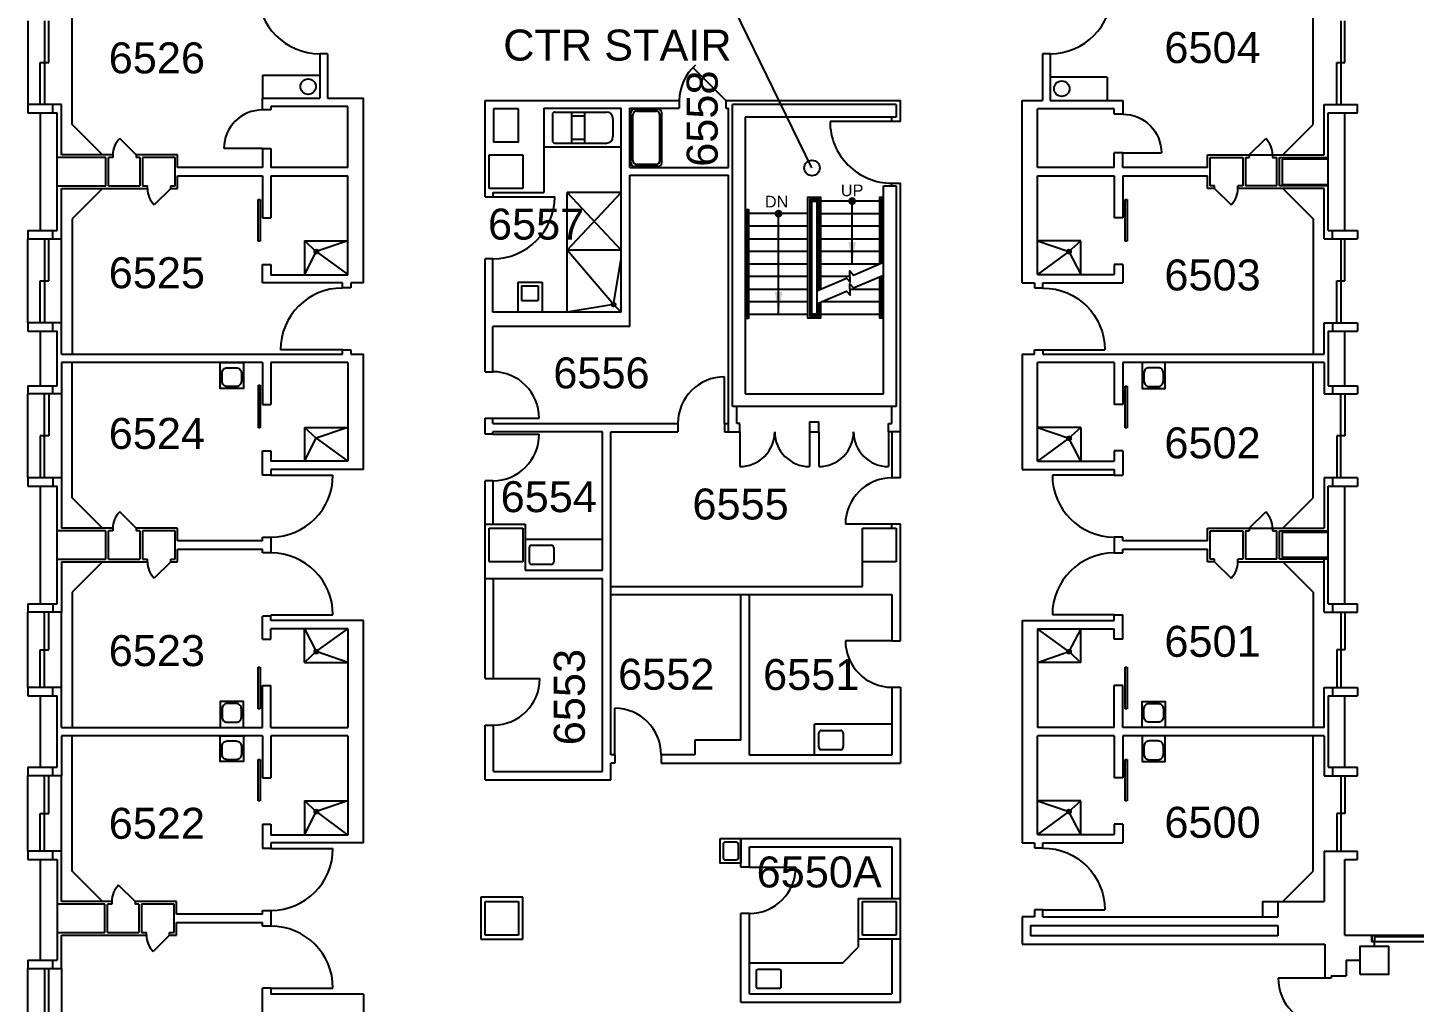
# Model space of a CAD drawing. Extents: x 2546 to 7662, y 1483 to 4928.
# Drawn here: x 2680 to 3754, y 3389 to 4145 of the extents above; entities that cross this region are included whole.
import ezdxf

# ---------------------------------------------------------------- set-up
doc = ezdxf.new("R2010")
doc.units = 0
doc.header["$LTSCALE"] = 150
doc.header["$MEASUREMENT"] = 0
doc.layers.get('0').update_dxf_attribs({"linetype": 'CONTINUOUS'})
for name, color, linetype in [('A-ANNO-TEXT', 4, 'CONTINUOUS'), ('A-ANNO-TEXT-STAIR', 4, 'CONTINUOUS'), ('A-ANNO-TX192', 4, 'CONTINUOUS'), ('A-COLS', 5, 'CONTINUOUS'), ('A-DOOR', 2, 'CONTINUOUS'), ('A-FLOR-CASE', 3, 'CONTINUOUS'), ('A-FLOR-HRAL', 1, 'CONTINUOUS'), ('A-FLOR-PFIX', 2, 'CONTINUOUS'), ('A-FLOR-STRS', 2, 'CONTINUOUS'), ('A-GLAZ', 2, 'CONTINUOUS'), ('A-GLAZ-SILL', 1, 'CONTINUOUS'), ('A-WALL-FULL', 6, 'CONTINUOUS')]:
    doc.layers.add(name, color=color, linetype=linetype)
doc.styles.add('ARIAL', font='arial.ttf')
doc.styles.get("Standard").update_dxf_attribs({"font": 'simplex'})
doc.dimstyles.new('DIM-96', dxfattribs={"dimscale": 96, "dimtxt": 0.18, "dimasz": 0.18, "dimexe": 0.18, "dimexo": 0.0625, "dimgap": 0.09, "dimtad": 0, "dimtih": 1, "dimtoh": 1, "dimdec": 4, "dimzin": 0, "dimdsep": 46, "dimlunit": 4, "dimtxsty": 'Standard', "dimcen": 0.09, "dimadec": 0, "dimazin": 0, "dimtfac": 1, "dimtdec": 4, "dimtofl": 0, "dimtmove": 2, "dimatfit": 3, "dimfxl": 0, "dimtolj": 1, "dimtzin": 0, "dimarcsym": 0})
doc.dimstyles.new('DIM1-4', dxfattribs={"dimscale": 48, "dimtxt": 0.09375, "dimasz": 0.125, "dimexe": 0.125, "dimexo": 0.09375, "dimgap": 0, "dimtad": 1, "dimdec": 4, "dimzin": 7, "dimdsep": 46, "dimlunit": 4, "dimtxsty": 'Standard', "dimcen": 2.25, "dimdle": 1.5, "dimadec": 0, "dimazin": 0, "dimtfac": 1, "dimtdec": 4, "dimtix": 1, "dimtofl": 0, "dimtmove": 2, "dimatfit": 3, "dimfxl": 0, "dimtolj": 1, "dimtzin": 0, "dimarcsym": 0})

# ---------------------------------------------------------------- blocks, each defined once
blk = doc.blocks.new('SINK', base_point=(7666.5, 954))
for p, q in [((7659, 952.5), (7659, 943.5)), ((7672.5, 954), (7660.5, 954)), ((7674, 943.5), (7674, 952.5)), ((7660.5, 942), (7672.5, 942))]:
    blk.add_line(p, q)
for centre, start, end in [((7660.5, 952.5), 90, 180), ((7672.5, 952.5), 0, 90), ((7660.5, 943.5), 180, 270), ((7672.5, 943.5), 270, 0)]:
    blk.add_arc(centre, 1.5, start, end)
blk = doc.blocks.new('SINK-1')
blk.add_lwpolyline([(-9, 0), (-9, -20), (9, -20), (9, 0), (-9, 0)])
blk.add_lwpolyline([(-7.5, -8), (-7.5, -14.5, 0.414214), (-3.5, -18.5), (3.5, -18.5, 0.414214), (7.5, -14.5), (7.5, -8, 0.414214), (3.5, -4), (-3.5, -4, 0.414214)], format="xyb", close=True)

msp = doc.modelspace()

# ---------------------------------------------------------------- linework, layer by layer
at = {"layer": 'A-ANNO-TEXT', "const_width": 3}
for points in [[(3316.9, 4010.2, 1), (3319.9, 4010.2, 1)], [(3259.9, 4000.5, 1), (3262.9, 4000.5, 1)]]:
    msp.add_lwpolyline(points, format="xyb", close=True, dxfattribs=at)
at = {"layer": 'A-ANNO-TEXT', "linetype": 'Continuous'}
for points in [[(3291, 3940.7), (3314, 3950.6), (3317, 3947.4), (3316.5, 3956.1), (3319.5, 3952.9), (3342.8, 3962.9)], [(3291, 3930.7), (3314, 3940.5), (3317, 3937.3), (3316.5, 3946.1), (3319.5, 3942.9), (3342.8, 3952.8)]]:
    msp.add_lwpolyline(points, dxfattribs=at)
at = {"layer": 'A-COLS'}
for p, q in [((3037.2, 4046), (3063.2, 4046)), ((3037.2, 4020), (3037.2, 4046)), ((3063.2, 4046), (3063.2, 4020)), ((3063.2, 4020), (3037.2, 4020)), ((3037.2, 3756.7), (3063.2, 3756.7)), ((3037.2, 3730.7), (3037.2, 3756.7)), ((3063.2, 3756.7), (3063.2, 3730.7)), ((3326.5, 3756.7), (3352.5, 3756.7)), ((3326.5, 3730.7), (3326.5, 3756.7)), ((3352.5, 3756.7), (3352.5, 3730.7)), ((3063.2, 3730.7), (3037.2, 3730.7)), ((3352.5, 3730.7), (3326.5, 3730.7)), ((3034, 3467.5), (3060, 3467.5)), ((3034, 3441.5), (3034, 3467.5)), ((3060, 3467.5), (3060, 3441.5)), ((3326.5, 3467.5), (3352.5, 3467.5)), ((3326.5, 3441.5), (3326.5, 3467.5)), ((3352.5, 3467.5), (3352.5, 3441.5)), ((3060, 3441.5), (3034, 3441.5)), ((3352.5, 3441.5), (3326.5, 3441.5))]:
    msp.add_line(p, q, dxfattribs=at)
msp.add_lwpolyline([(3712, 3411), (3712, 3433), (3734, 3433), (3734, 3411)], close=True, dxfattribs=at)
at = {"layer": 'A-DOOR'}
for p, q in [((3220.5, 4088.2), (3195, 4113.7)), ((3349.2, 4072), (3301.3, 4072)), ((2763.7, 4046), (2751, 4058.7)), ((2861.7, 4050.9), (2831.8, 4050.9)), ((3626.1, 4046), (3638.8, 4058.7)), ((3528, 4047.6), (3558, 4047.6)), ((2790.5, 4020), (2777.8, 4007.3)), ((3599.2, 4020), (3612, 4007.3)), ((2858.2, 3979.2), (2858.2, 4011.5)), ((2858.2, 4011.5), (2859.8, 4011.5)), ((2859.8, 4011.5), (2859.8, 3979.2)), ((3040, 4013.5), (3088, 4013.5)), ((3530, 4011.5), (3531.5, 4011.5)), ((3530, 3979.2), (3530, 4011.5)), ((3531.5, 4011.5), (3531.5, 3979.2)), ((2859.8, 3979.2), (2858.2, 3979.2)), ((3531.5, 3979.2), (3530, 3979.2)), ((2923.5, 3894.9), (2875.5, 3894.9)), ((3466.2, 3894.9), (3514.2, 3894.9)), ((2858.5, 3867.6), (2859.8, 3867.6)), ((2858.5, 3834.6), (2858.5, 3867.6)), ((2859.8, 3867.6), (2859.8, 3834.6)), ((3219.5, 3838), (3219.5, 3874)), ((3530, 3834.6), (3530, 3866.9)), ((3530, 3866.9), (3531.5, 3866.9)), ((3531.5, 3866.9), (3531.5, 3834.6)), ((3040, 3842), (3076, 3842)), ((2859.8, 3834.6), (2858.5, 3834.6)), ((3040, 3829.5), (3076, 3829.5)), ((3231.4, 3831.5), (3231.4, 3804.5)), ((3285.4, 3831.5), (3285.4, 3804.5)), ((3292.5, 3831.5), (3292.5, 3804.5)), ((3346.5, 3831.5), (3346.5, 3804.5)), ((3531.5, 3834.6), (3530, 3834.6)), ((2868.2, 3797.9), (2916.2, 3797.9)), ((3521.5, 3797.9), (3473.5, 3797.9)), ((2763.7, 3756.7), (2751, 3769.5)), ((3349.2, 3759.8), (3313.2, 3759.8)), ((3626.1, 3756.7), (3638.8, 3769.5)), ((2790.5, 3730.7), (2777.8, 3718)), ((3599.2, 3730.7), (3612, 3718)), ((2868.2, 3689.6), (2916.2, 3689.6)), ((3521.5, 3689.6), (3473.5, 3689.6)), ((3349.2, 3669.5), (3313.2, 3669.5)), ((2858.2, 3616.9), (2858.2, 3649.1)), ((2858.2, 3649.1), (2859.8, 3649.1)), ((2859.8, 3649.1), (2859.8, 3616.9)), ((3530, 3649.1), (3531.5, 3649.1)), ((3530, 3616.9), (3530, 3649.1)), ((3531.5, 3649.1), (3531.5, 3616.9)), ((3040.5, 3640.2), (3076.5, 3640.2)), ((2859.8, 3616.9), (2858.2, 3616.9)), ((3134.5, 3581.2), (3134.5, 3617.2)), ((3531.5, 3616.9), (3530, 3616.9)), ((2858.2, 3577.6), (2859.8, 3577.6)), ((2858.2, 3545.4), (2858.2, 3577.6)), ((2859.8, 3577.6), (2859.8, 3545.4)), ((3530, 3577.6), (3531.5, 3577.6)), ((3530, 3545.4), (3530, 3577.6)), ((3531.5, 3577.6), (3531.5, 3545.4)), ((2859.8, 3545.4), (2858.2, 3545.4)), ((3531.5, 3545.4), (3530, 3545.4)), ((2868.2, 3508.6), (2916.2, 3508.6)), ((3238.8, 3494.2), (3274.8, 3494.2)), ((2762.9, 3467.5), (2750.1, 3480.2)), ((3466.2, 3461), (3514.2, 3461)), ((2789.7, 3441.5), (2777, 3428.8)), ((3684.5, 3408), (3648.5, 3408)), ((2868.2, 3400.4), (2916.2, 3400.4))]:
    msp.add_line(p, q, dxfattribs=at)
for centre, radius, start, end in [((2906, 4172.4), 48, 180, 270), ((3471.8, 4172.4), 48, 270, 0), ((3220.5, 4088.2), 36, 130.7169, 180), ((2763.7, 4046), 18, 135, 180), ((3626.1, 4046), 18, 0, 45), ((2790.5, 4020), 18, 180, 225), ((3599.2, 4020), 18, 315, 0), ((3040, 4013.5), 48, 270, 0), ((3040, 3842), 36, 0, 90), ((3219.5, 3838), 36, 90, 180), ((3040, 3829.5), 36, 270, 0), ((2868.2, 3797.9), 48, 270, 360), ((3349.2, 3759.8), 36, 90, 180), ((3521.5, 3797.9), 48, 180, 270), ((2763.7, 3756.7), 18, 135, 180), ((3626.1, 3756.7), 18, 0, 45), ((2790.5, 3730.7), 18, 180, 225), ((2868.2, 3689.6), 48, 0, 90), ((3521.5, 3689.6), 48, 90, 180), ((3599.2, 3730.7), 18, 315, 0), ((3349.2, 3669.5), 36, 180, 270), ((3040.5, 3640.2), 36, 270, 0), ((3134.5, 3581.2), 36, 0, 90), ((2868.2, 3508.6), 48, 270, 360), ((3238.8, 3494.2), 36, 270, 0), ((2762.9, 3467.5), 18, 135, 180), ((2868.2, 3400.4), 48, 0, 90), ((2789.7, 3441.5), 18, 180, 225)]:
    msp.add_arc(centre, radius, start, end, dxfattribs=at)
for centre, major_axis, start_param, end_param in [((2861.7, 4050.9), (21.2, 21.2), 0.785398, 2.356194), ((3349.2, 4072), (33.9, 33.9), 2.356194, 3.926991), ((2923.5, 3894.9), (33.9, 33.9), 0.785398, 2.356194), ((3231.4, 3831.5), (-19.1, 19.1), 2.356194, 3.926991), ((3285.4, 3831.5), (-19.1, 19.1), 0.785398, 2.356194), ((3292.5, 3831.5), (-19.1, 19.1), 2.356194, 3.926991), ((3346.5, 3831.5), (-19.1, 19.1), 0.785398, 2.356194), ((3684.5, 3408), (25.5, 25.5), 2.356194, 3.926991)]:
    msp.add_ellipse(centre, major_axis=major_axis, ratio=1, start_param=start_param, end_param=end_param, dxfattribs=at)
at = {"layer": 'A-DOOR', "extrusion": (0, 0, -1)}
for centre, major_axis in [((3528, 4047.6), (21.2, 21.2)), ((3466.2, 3894.9), (33.9, 33.9)), ((3466.2, 3461), (33.9, 33.9))]:
    msp.add_ellipse(centre, major_axis=major_axis, ratio=1, start_param=5.497787, end_param=7.068583, dxfattribs=at)
at = {"layer": 'A-FLOR-CASE'}
for p, q in [((2861.7, 4107.9), (2906, 4107.9)), ((2861.7, 4107.9), (2861.7, 4089.9)), ((3516, 4106.3), (3471.8, 4106.3)), ((3516, 4106.3), (3516, 4088.2)), ((3065, 3748.2), (3125, 3748.2)), ((3349.2, 3604.8), (3289.2, 3604.8)), ((3289.2, 3580.8), (3289.2, 3604.8)), ((3636.2, 3467.5), (3648.2, 3467.5)), ((3636.2, 3467.5), (3636.2, 3455.5)), ((3323.2, 3438.2), (3323.2, 3432)), ((3311.2, 3420), (3323.2, 3432)), ((3238.8, 3420), (3311.2, 3420))]:
    msp.add_line(p, q, dxfattribs=at)
at = {"layer": 'A-FLOR-HRAL'}
for points in [[(3294, 3931.9), (3294, 3919.5), (3284.2, 3919.5), (3284.2, 4013.2), (3294, 4013.2), (3294, 3942)], [(3292.5, 3931.3), (3292.5, 3921), (3285.8, 3921), (3285.8, 4011.8), (3292.5, 4011.8), (3292.5, 3941.4)], [(3339.8, 3961.6), (3339.8, 4013.2), (3342.8, 4013.2)], [(3341.2, 3962.2), (3341.2, 4011.8), (3342.8, 4011.8)], [(3235.5, 3919.5), (3238.5, 3919.5), (3238.5, 4003.5), (3235.5, 4003.5)], [(3235.5, 3921), (3237, 3921), (3237, 4002), (3235.5, 4002)], [(3342.8, 3919.5), (3339.8, 3919.5), (3339.8, 3951.6)], [(3342.8, 3921), (3341.2, 3921), (3341.2, 3952.2)]]:
    msp.add_lwpolyline(points, dxfattribs=at)
at = {"layer": 'A-FLOR-PFIX'}
for p, q in [((3086.2, 4077.2), (3086.2, 4057.2)), ((3088.2, 4079.2), (3128.1, 4079.2)), ((3101, 4079.2), (3101, 4055.2)), ((3101, 4076.2), (3111, 4076.2)), ((3111, 4079.2), (3111, 4055.2)), ((3133.1, 4074.2), (3133.1, 4060.2)), ((3146.9, 4040), (3146.9, 4078.5)), ((3148.5, 4041.6), (3148.5, 4076.9)), ((3149.9, 4081.5), (3167.9, 4081.5)), ((3151.5, 4079.9), (3166.5, 4079.9)), ((3169.5, 4041.6), (3169.5, 4076.9)), ((3170.9, 4040), (3170.9, 4078.5)), ((3079.6, 4052.2), (3139.6, 4052.2)), ((3088.2, 4055.2), (3128.1, 4055.2)), ((3101, 4058.2), (3111, 4058.2)), ((3167.9, 4037), (3149.9, 4037)), ((3166.5, 4038.6), (3151.5, 4038.6)), ((3097.6, 3972.1), (3139.6, 4016.8)), ((3097.6, 4016.8), (3139.6, 3972.1)), ((3139.6, 4016.8), (3097.6, 4016.8)), ((3097.6, 3924.1), (3097.6, 4016.8)), ((2894.2, 3979.4), (2927.7, 3979.4)), ((2903.3, 3971.1), (2894.2, 3979.4)), ((2894.2, 3979.4), (2894.2, 3952.9)), ((2927.7, 3979.4), (2903.3, 3971.1)), ((3462, 3979.4), (3486.4, 3971.1)), ((3495.5, 3979.4), (3462, 3979.4)), ((3486.4, 3971.1), (3495.5, 3979.4)), ((3495.5, 3953.4), (3495.5, 3979.4)), ((2894.2, 3952.9), (2903.3, 3971.1)), ((2903.3, 3971.1), (2927.7, 3953.4)), ((3139.6, 3972.1), (3097.6, 3972.1)), ((3133.6, 3930.1), (3097.6, 3972.1)), ((3133.6, 3930.1), (3139.6, 3965.5)), ((3486.4, 3971.1), (3462, 3953.4)), ((3486.4, 3971.1), (3495.5, 3953.4)), ((3059.3, 3947.5), (3078.3, 3947.5)), ((3059.3, 3947.5), (3059.3, 3924.1)), ((3062.3, 3944.5), (3075.3, 3944.5)), ((3062.3, 3944.5), (3062.3, 3933.1)), ((3075.3, 3944.5), (3075.3, 3933.1)), ((3078.3, 3947.5), (3078.3, 3924.1)), ((3062.3, 3933.1), (3075.3, 3933.1)), ((3133.6, 3930.1), (3097.6, 3924.1)), ((3133.6, 3930.1), (3139.6, 3924.1)), ((2894.2, 3834.8), (2927.7, 3834.8)), ((2894.2, 3834.8), (2894.2, 3808.7)), ((2903.3, 3826.4), (2894.2, 3834.8)), ((2927.7, 3834.8), (2903.3, 3826.4)), ((3462, 3834.8), (3486.4, 3826.4)), ((3495.5, 3834.8), (3462, 3834.8)), ((3486.4, 3826.4), (3495.5, 3834.8)), ((3495.5, 3834.8), (3495.5, 3808.7)), ((2894.2, 3808.7), (2903.3, 3826.4)), ((2903.3, 3826.4), (2927.7, 3808.7)), ((3486.4, 3826.4), (3462, 3808.7)), ((3495.5, 3808.7), (3486.4, 3826.4)), ((3068.4, 3730.5), (3068.4, 3741.7)), ((3070.3, 3743.6), (3085.3, 3743.6)), ((3087.2, 3741.7), (3087.2, 3730.5)), ((3085.3, 3728.6), (3070.3, 3728.6)), ((2894.2, 3652.8), (2894.2, 3678.8)), ((2894.2, 3678.8), (2903.3, 3661.1)), ((2903.3, 3661.1), (2927.7, 3678.8)), ((3486.4, 3661.1), (3462, 3678.8)), ((3495.5, 3678.8), (3486.4, 3661.1)), ((3495.5, 3652.8), (3495.5, 3678.8)), ((2903.3, 3661.1), (2894.2, 3652.8)), ((2894.2, 3652.8), (2927.7, 3652.8)), ((2927.7, 3652.8), (2903.3, 3661.1)), ((3462, 3652.8), (3486.4, 3661.1)), ((3495.5, 3652.8), (3462, 3652.8)), ((3486.4, 3661.1), (3495.5, 3652.8)), ((3294.5, 3600.1), (3309.5, 3600.1)), ((3292.7, 3587), (3292.7, 3598.2)), ((3311.4, 3598.2), (3311.4, 3587)), ((3309.5, 3585.1), (3294.5, 3585.1)), ((2894.2, 3545.5), (2894.2, 3519)), ((2894.2, 3545.5), (2927.7, 3545.5)), ((2903.3, 3537.2), (2894.2, 3545.5)), ((2927.7, 3545.5), (2903.3, 3537.2)), ((3462, 3545.5), (3486.4, 3537.2)), ((3495.5, 3545.5), (3462, 3545.5)), ((3486.4, 3537.2), (3495.5, 3545.5)), ((3495.5, 3519.5), (3495.5, 3545.5)), ((2894.2, 3519), (2903.3, 3537.2)), ((2903.3, 3537.2), (2927.7, 3519)), ((3486.4, 3537.2), (3462, 3519.5)), ((3495.5, 3519.5), (3486.4, 3537.2))]:
    msp.add_line(p, q, dxfattribs=at)
msp.add_lwpolyline([(3216.2, 3516.2), (3232.2, 3516.2), (3232.2, 3497.2), (3216.2, 3497.2)], close=True, dxfattribs=at)
msp.add_lwpolyline([(3245.4, 3415), (3262.1, 3415, -0.414214), (3263.1, 3414), (3263.1, 3401, -0.414214), (3262.1, 3400), (3245.4, 3400, -0.414214), (3244.4, 3401), (3244.4, 3414, -0.414214)], format="xyb", close=True, dxfattribs=at)
for centre, radius in [((2897, 4098.9), 6), ((3480.8, 4097.3), 6), ((2903.3, 3971.1), 1.5), ((3486.4, 3971.1), 1.5), ((3133.6, 3930.1), 1.5), ((3486.4, 3826.4), 1.5), ((2903.3, 3661.1), 1.5), ((3486.4, 3661.1), 1.5), ((2903.3, 3537.2), 1.5), ((3486.4, 3537.2), 1.5)]:
    msp.add_circle(centre, radius, dxfattribs=at)
for centre, radius, start, end in [((3088.2, 4077.2), 2, 90, 180), ((3128.1, 4074.2), 5, 360, 90), ((3149.9, 4078.5), 3, 90, 180), ((3151.5, 4076.9), 3, 90, 180), ((3166.5, 4076.9), 3, 0, 90), ((3167.9, 4078.5), 3, 0, 90), ((3128.1, 4060.2), 5, 270, 360), ((3088.2, 4057.2), 2, 180, 270), ((3149.9, 4040), 3, 180, 270), ((3151.5, 4041.6), 3, 180, 270), ((3166.5, 4041.6), 3, 270, 0), ((3167.9, 4040), 3, 270, 0)]:
    msp.add_arc(centre, radius, start, end, dxfattribs=at)
for centre, start_param, end_param in [((3070.3, 3741.7), 0.785398, 2.356194), ((3085.3, 3741.7), 5.497787, 7.068583), ((3070.3, 3730.5), 2.356194, 3.926991), ((3085.3, 3730.5), 3.926991, 5.497787), ((3294.5, 3598.2), 0.785398, 2.356194), ((3309.5, 3598.2), 5.497787, 7.068583), ((3294.5, 3587), 2.356194, 3.926991), ((3309.5, 3587), 3.926991, 5.497787)]:
    msp.add_ellipse(centre, major_axis=(1.33, 1.33), ratio=1, start_param=start_param, end_param=end_param, dxfattribs=at)
at = {"layer": 'A-FLOR-STRS'}
for p, q in [((3291, 4010.2), (3292.5, 4010.2)), ((3339.8, 4010.2), (3294, 4010.2)), ((3342.8, 4010.2), (3341.2, 4010.2)), ((3237, 4000.5), (3235.5, 4000.5)), ((3284.2, 4000.5), (3238.5, 4000.5)), ((3287.2, 4000.5), (3285.8, 4000.5)), ((3291, 4000.5), (3292.5, 4000.5)), ((3294, 4000.5), (3339.8, 4000.5)), ((3341.2, 4000.5), (3342.8, 4000.5)), ((3235.5, 3990.8), (3237, 3990.8)), ((3284.2, 3990.8), (3238.5, 3990.8)), ((3287.2, 3990.8), (3285.8, 3990.8)), ((3292.5, 3990.8), (3291, 3990.8)), ((3339.8, 3990.8), (3294, 3990.8)), ((3342.8, 3990.8), (3341.2, 3990.8)), ((3237, 3981), (3235.5, 3981)), ((3238.5, 3981), (3284.2, 3981)), ((3285.8, 3981), (3287.2, 3981)), ((3291, 3981), (3292.5, 3981)), ((3294, 3981), (3339.8, 3981)), ((3341.2, 3981), (3342.8, 3981)), ((3235.5, 3971.2), (3237, 3971.2)), ((3284.2, 3971.2), (3238.5, 3971.2)), ((3287.2, 3971.2), (3285.8, 3971.2)), ((3292.5, 3971.2), (3291, 3971.2)), ((3339.8, 3971.2), (3294, 3971.2)), ((3342.8, 3971.2), (3341.2, 3971.2)), ((3237, 3961.5), (3235.5, 3961.5)), ((3238.5, 3961.5), (3284.2, 3961.5)), ((3285.8, 3961.5), (3287.2, 3961.5)), ((3291, 3961.5), (3292.5, 3961.5)), ((3294, 3961.5), (3339.5, 3961.5)), ((3237, 3951.8), (3235.5, 3951.8)), ((3284.2, 3951.8), (3238.5, 3951.8)), ((3287.2, 3951.8), (3285.8, 3951.8)), ((3292.5, 3951.8), (3291, 3951.8)), ((3316.8, 3951.8), (3294, 3951.8)), ((3341.2, 3951.8), (3342.8, 3951.8)), ((3237, 3942), (3235.5, 3942)), ((3235.5, 3932.2), (3237, 3932.2)), ((3238.5, 3942), (3284.2, 3942)), ((3284.2, 3932.2), (3238.5, 3932.2)), ((3285.8, 3942), (3287.2, 3942)), ((3287.2, 3932.2), (3285.8, 3932.2)), ((3339.8, 3932.2), (3294.7, 3932.2)), ((3316.7, 3942), (3339.8, 3942)), ((3341.2, 3942), (3342.8, 3942)), ((3342.8, 3932.2), (3341.2, 3932.2)), ((3237, 3922.5), (3235.5, 3922.5)), ((3238.5, 3922.5), (3284.2, 3922.5)), ((3287.2, 3922.5), (3285.8, 3922.5)), ((3291, 3922.5), (3292.5, 3922.5)), ((3294, 3922.5), (3339.8, 3922.5)), ((3341.2, 3922.5), (3342.8, 3922.5))]:
    msp.add_line(p, q, dxfattribs=at)
msp.add_lwpolyline([(3287.2, 3922.5), (3287.2, 4010.2), (3291, 4010.2), (3291, 3922.5)], close=True, dxfattribs=at)
at = {"layer": 'A-GLAZ'}
for p, q in [((2692.8, 4150), (2692.8, 4085)), ((2696, 4117.5), (2696, 4150)), ((3697, 4150), (3697, 4085)), ((3700.2, 4117.5), (3700.2, 4150)), ((2689.5, 4085), (2689.5, 4117.5)), ((2689.5, 4117.5), (2696, 4117.5)), ((3693.8, 4117.5), (3700.2, 4117.5)), ((3693.8, 4085), (3693.8, 4117.5)), ((2692.8, 3981), (2692.8, 3916)), ((2696, 3948.5), (2696, 3981)), ((3697, 3981), (3697, 3916)), ((3700.2, 3948.5), (3700.2, 3981)), ((2689.5, 3916), (2689.5, 3948.5)), ((2689.5, 3948.5), (2696, 3948.5)), ((3693.8, 3916), (3693.8, 3948.5)), ((3693.8, 3948.5), (3700.2, 3948.5)), ((2692.8, 3795.8), (2692.8, 3860.8)), ((2696, 3860.8), (2696, 3828.2)), ((3697, 3795.8), (3697, 3860.8)), ((3700.2, 3860.8), (3700.2, 3828.2)), ((2696, 3828.2), (2689.5, 3828.2)), ((2689.5, 3828.2), (2689.5, 3795.8)), ((3700.2, 3828.2), (3693.8, 3828.2)), ((3693.8, 3828.2), (3693.8, 3795.8)), ((2692.8, 3633.2), (2692.8, 3691.8)), ((2696, 3662.5), (2696, 3691.8)), ((3697, 3691.8), (3697, 3633.2)), ((3700.2, 3691.8), (3700.2, 3662.5)), ((2689.5, 3633.2), (2689.5, 3662.5)), ((2689.5, 3662.5), (2696, 3662.5)), ((3693.8, 3662.5), (3693.8, 3633.2)), ((3700.2, 3662.5), (3693.8, 3662.5)), ((2692.8, 3506.5), (2692.8, 3565)), ((2696, 3535.8), (2696, 3565)), ((3697, 3565), (3697, 3506.5)), ((3700.2, 3565), (3700.2, 3535.8)), ((2689.5, 3506.5), (2689.5, 3535.8)), ((2689.5, 3535.8), (2696, 3535.8)), ((3693.8, 3535.8), (3693.8, 3506.5)), ((3700.2, 3535.8), (3693.8, 3535.8)), ((3723, 3440.5), (3877, 3440.5)), ((2692.8, 3415.5), (2692.8, 3344)), ((2696, 3379.8), (2696, 3415.5))]:
    msp.add_line(p, q, dxfattribs=at)
msp.add_lwpolyline([(3721, 3441.5), (3723, 3441.5), (3723, 3436.5), (3721, 3436.5)], close=True, dxfattribs=at)
at = {"layer": 'A-GLAZ-SILL'}
for p, q in [((2714.2, 4069.5), (2714.2, 4174.4)), ((3675.5, 4069.5), (3675.5, 4174.4)), ((2679.8, 4150), (2679.8, 4085)), ((2737.8, 4046), (2714.2, 4069.5)), ((3652, 4046), (3675.5, 4069.5)), ((2737.8, 4020), (2714.2, 3996.5)), ((3652, 4020), (3675.5, 3996.5)), ((2714.2, 3996.5), (2714.2, 3891.6)), ((3675.5, 3996.5), (3675.5, 3891.6)), ((2679.8, 3916), (2679.8, 3981)), ((2705.8, 3916), (2705.8, 3981)), ((2714.2, 3780.2), (2714.2, 3885.1)), ((3675.5, 3780.2), (3675.5, 3885.1)), ((2679.8, 3795.8), (2679.8, 3860.8)), ((2705.8, 3860.8), (2705.8, 3795.8)), ((2737.8, 3756.7), (2714.2, 3780.2)), ((3652, 3756.7), (3675.5, 3780.2)), ((2737.8, 3730.7), (2714.2, 3707.2)), ((3652, 3730.7), (3675.5, 3707.2)), ((2714.2, 3707.2), (2714.2, 3602.4)), ((3675.5, 3707.2), (3675.5, 3602.4)), ((2679.8, 3633.2), (2679.8, 3691.8)), ((2705.8, 3633.2), (2705.8, 3691.8)), ((2714.2, 3491), (2714.2, 3595.9)), ((3675.5, 3491), (3675.5, 3595.9)), ((2679.8, 3506.5), (2679.8, 3565)), ((2705.8, 3506.5), (2705.8, 3565)), ((2737.8, 3467.5), (2714.2, 3491)), ((3652, 3467.5), (3675.5, 3491)), ((3723, 3441.5), (3877, 3441.5)), ((3723, 3436.5), (3877, 3436.5)), ((2679.8, 3344), (2679.8, 3415.5)), ((2705.8, 3415.5), (2705.8, 3344))]:
    msp.add_line(p, q, dxfattribs=at)
at = {"layer": 'A-WALL-FULL'}
for p, q in [((2906, 4124.4), (2906, 4089.9)), ((2912, 4124.4), (2906, 4124.4)), ((2912, 4124.4), (2912, 4089.9)), ((3471.8, 4124.4), (3465.8, 4124.4)), ((3465.8, 4124.4), (3465.8, 4088.2)), ((3471.8, 4124.4), (3471.8, 4088.2)), ((2679.8, 4085), (2679.8, 4078.5)), ((2705.8, 4085), (2679.8, 4085)), ((2699.2, 4078.5), (2699.2, 4085)), ((2705.8, 4046), (2705.8, 4085)), ((2861.7, 4089.9), (2906, 4089.9)), ((2861.7, 4080.9), (2861.7, 4089.9)), ((2868.2, 4083.4), (2868.2, 4080.9)), ((2927.7, 4083.4), (2868.2, 4083.4)), ((2912, 4089.9), (2939.8, 4089.9)), ((2927.7, 4036.2), (2927.7, 4083.4)), ((2939.8, 3946.9), (2939.8, 4089.9)), ((3034, 4013.5), (3034, 4088.2)), ((3034, 4088.2), (3184.5, 4088.2)), ((3060, 4081.8), (3040.5, 4081.8)), ((3040.5, 4081.8), (3040.5, 4055.8)), ((3060, 4055.8), (3060, 4081.8)), ((3079.6, 4082.2), (3079.6, 4016.8)), ((3079.6, 4082.2), (3139.6, 4082.2)), ((3139.6, 3924.1), (3139.6, 4082.2)), ((3146.1, 4082.2), (3184.5, 4082.2)), ((3146.1, 4036.2), (3146.1, 4082.2)), ((3184.5, 4088.2), (3184.5, 4082.2)), ((3220.5, 4088.2), (3355.8, 4088.2)), ((3220.5, 4088.2), (3220.5, 4082.2)), ((3220.5, 4082.2), (3222.5, 4082.2)), ((3222.5, 4036.2), (3222.5, 4082.2)), ((3225.8, 3851), (3225.8, 4085)), ((3352.5, 4085), (3225.8, 4085)), ((3352.5, 4085), (3352.5, 4075.2)), ((3355.8, 4072), (3355.8, 4088.2)), ((3450, 3946.9), (3450, 4088.2)), ((3450, 4088.2), (3465.8, 4088.2)), ((3521.5, 4081.8), (3462, 4081.8)), ((3462, 4036.2), (3462, 4081.8)), ((3471.8, 4088.2), (3528, 4088.2)), ((3521.5, 4077.6), (3521.5, 4081.8)), ((3528, 4088.2), (3528, 4077.6)), ((3684, 4046), (3684, 4085)), ((3684, 4085), (3710, 4085)), ((3710, 4078.5), (3710, 4085)), ((2679.8, 4078.5), (2702.5, 4078.5)), ((2689.5, 4078.5), (2689.5, 3987.5)), ((2702.5, 3987.5), (2702.5, 4078.5)), ((2868.2, 4080.9), (2861.7, 4080.9)), ((3235.5, 4075.2), (3235.5, 3860.8)), ((3352.5, 4075.2), (3235.5, 4075.2)), ((3349.2, 4072), (3349.2, 4075.2)), ((3355.8, 4072), (3349.2, 4072)), ((3528, 4077.6), (3521.5, 4077.6)), ((3687.2, 3987.5), (3687.2, 4078.5)), ((3687.2, 4078.5), (3710, 4078.5)), ((3700.2, 3987.5), (3700.2, 4078.5)), ((2861.7, 4050.9), (2868.2, 4050.9)), ((2861.7, 4050.9), (2861.7, 4036.2)), ((2868.2, 4050.9), (2868.2, 4036.2)), ((3060, 4055.8), (3040.5, 4055.8)), ((2740.3, 4044), (2702.5, 4044)), ((2745.7, 4046), (2705.8, 4046)), ((2740.3, 4022), (2740.3, 4044)), ((2745.7, 4044), (2742.3, 4044)), ((2742.3, 4022), (2742.3, 4044)), ((2745.7, 4046), (2745.7, 4044)), ((2795.9, 4046), (2763.7, 4046)), ((2763.7, 4046), (2763.7, 4044)), ((2766.7, 4044), (2763.7, 4044)), ((2766.7, 4044), (2766.7, 4022)), ((2793.9, 4044), (2768.7, 4044)), ((2768.7, 4044), (2768.7, 4022)), ((2793.9, 4022), (2793.9, 4044)), ((2795.9, 4036.2), (2795.9, 4046)), ((3528, 4047.6), (3521.5, 4047.6)), ((3521.5, 4036.2), (3521.5, 4047.6)), ((3528, 4036.2), (3528, 4047.6)), ((3593.8, 4046), (3684, 4046)), ((3593.8, 4036.2), (3593.8, 4046)), ((3595.8, 4044), (3621.1, 4044)), ((3595.8, 4022), (3595.8, 4044)), ((3621.1, 4044), (3621.1, 4022)), ((3623.1, 4044), (3626.1, 4044)), ((3623.1, 4044), (3623.1, 4022)), ((3626.1, 4046), (3626.1, 4044)), ((3644.1, 4046), (3644.1, 4044)), ((3644.1, 4044), (3647.4, 4044)), ((3647.4, 4022), (3647.4, 4044)), ((3649.4, 4022), (3649.4, 4044)), ((3649.4, 4044), (3687.2, 4044)), ((3651.5, 4042.8), (3651.5, 4023.2)), ((3687.2, 4042.8), (3651.5, 4042.8)), ((2861.7, 4036.2), (2795.9, 4036.2)), ((2795.9, 4029.8), (2861.7, 4029.8)), ((2795.9, 4020), (2795.9, 4029.8)), ((2861.7, 4029.8), (2861.7, 3997.2)), ((2927.7, 4036.2), (2868.2, 4036.2)), ((2868.2, 4029.8), (2868.2, 3997.2)), ((2868.2, 4029.8), (2927.7, 4029.8)), ((2927.7, 3952.9), (2927.7, 4029.8)), ((3146.1, 4036.2), (3222.5, 4036.2)), ((3146.1, 3913.1), (3146.1, 4030.2)), ((3146.1, 4030.2), (3222.5, 4030.2)), ((3222.5, 3831.5), (3222.5, 4030.2)), ((3521.5, 4036.2), (3462, 4036.2)), ((3462, 3953.4), (3462, 4029.8)), ((3462, 4029.8), (3521.5, 4029.8)), ((3521.5, 4029.8), (3521.5, 3997.2)), ((3593.8, 4036.2), (3528, 4036.2)), ((3528, 4029.8), (3528, 3997.2)), ((3528, 4029.8), (3593.8, 4029.8)), ((3593.8, 4020), (3593.8, 4029.8)), ((2702.5, 4022), (2740.3, 4022)), ((2705.8, 4020), (2772.5, 4020)), ((2705.8, 3981), (2705.8, 4020)), ((2742.3, 4022), (2766.7, 4022)), ((2768.7, 4022), (2772.5, 4022)), ((2772.5, 4020), (2772.5, 4022)), ((2790.5, 4020), (2790.5, 4022)), ((2790.5, 4022), (2793.9, 4022)), ((2790.5, 4020), (2795.9, 4020)), ((3342.8, 3860.8), (3342.8, 4022)), ((3342.8, 4022), (3352.5, 4022)), ((3349.2, 4022), (3349.2, 4024)), ((3349.2, 4024), (3355.8, 4024)), ((3352.5, 4022), (3352.5, 3851)), ((3355.8, 3795.8), (3355.8, 4024)), ((3599.2, 4020), (3593.8, 4020)), ((3599.2, 4022), (3595.8, 4022)), ((3599.2, 4020), (3599.2, 4022)), ((3621.1, 4022), (3617.2, 4022)), ((3617.2, 4020), (3617.2, 4022)), ((3684, 4020), (3617.2, 4020)), ((3647.4, 4022), (3623.1, 4022)), ((3687.2, 4022), (3649.4, 4022)), ((3651.5, 4023.2), (3687.2, 4023.2)), ((3684, 3981), (3684, 4020)), ((3034, 4013.5), (3040, 4013.5)), ((3040, 4016.8), (3079.6, 4016.8)), ((3040, 4016.8), (3040, 4013.5)), ((2861.7, 3997.2), (2868.2, 3997.2)), ((3528, 3997.2), (3521.5, 3997.2)), ((2679.8, 3987.5), (2702.5, 3987.5)), ((2679.8, 3987.5), (2679.8, 3981)), ((2699.2, 3981), (2699.2, 3987.5)), ((3687.2, 3987.5), (3710, 3987.5)), ((3690.5, 3981), (3690.5, 3987.5)), ((3710, 3987.5), (3710, 3981)), ((2679.8, 3981), (2705.8, 3981)), ((3684, 3981), (3710, 3981)), ((3034, 3878), (3034, 3965.5)), ((3040, 3965.5), (3034, 3965.5)), ((3040, 3924.1), (3040, 3965.5)), ((2861.7, 3961.2), (2868.2, 3961.2)), ((2861.7, 3946.9), (2861.7, 3961.2)), ((2868.2, 3961.2), (2868.2, 3952.9)), ((2927.7, 3952.9), (2868.2, 3952.9)), ((3462, 3953.4), (3521.5, 3953.4)), ((3521.5, 3961.2), (3521.5, 3953.4)), ((3528, 3961.2), (3521.5, 3961.2)), ((3528, 3961.2), (3528, 3946.9)), ((2923.5, 3946.9), (2861.7, 3946.9)), ((2923.5, 3942.9), (2923.5, 3946.9)), ((2930, 3942.9), (2923.5, 3942.9)), ((2939.8, 3946.9), (2930, 3946.9)), ((2930, 3946.9), (2930, 3942.9)), ((3450, 3946.9), (3459.8, 3946.9)), ((3459.8, 3946.9), (3459.8, 3942.9)), ((3459.8, 3942.9), (3466.2, 3942.9)), ((3466.2, 3942.9), (3466.2, 3946.9)), ((3466.2, 3946.9), (3528, 3946.9)), ((3139.6, 3924.1), (3040, 3924.1)), ((2705.8, 3916), (2679.8, 3916)), ((2679.8, 3916), (2679.8, 3909.5)), ((2699.2, 3909.5), (2699.2, 3916)), ((2705.8, 3891.6), (2705.8, 3916)), ((3146.1, 3913.1), (3040, 3913.1)), ((3040, 3878), (3040, 3913.1)), ((3684, 3916), (3710, 3916)), ((3684, 3891.6), (3684, 3916)), ((3690.5, 3916), (3690.5, 3909.5)), ((3710, 3916), (3710, 3909.5)), ((2679.8, 3909.5), (2702.5, 3909.5)), ((2689.5, 3909.5), (2689.5, 3867.2)), ((2702.5, 3867.2), (2702.5, 3909.5)), ((3687.2, 3909.5), (3710, 3909.5)), ((3687.2, 3909.5), (3687.2, 3867.2)), ((3700.2, 3867.2), (3700.2, 3909.5)), ((2705.8, 3891.6), (2923.5, 3891.6)), ((2923.5, 3891.6), (2923.5, 3894.9)), ((2923.5, 3894.9), (2930, 3894.9)), ((2930, 3894.9), (2930, 3891.6)), ((2930, 3891.6), (2939.8, 3891.6)), ((2939.8, 3802.2), (2939.8, 3891.6)), ((3450, 3891.6), (3450, 3802.2)), ((3450, 3891.6), (3459.8, 3891.6)), ((3459.8, 3894.9), (3466.2, 3894.9)), ((3459.8, 3891.6), (3459.8, 3894.9)), ((3466.2, 3894.9), (3466.2, 3891.6)), ((3466.2, 3891.6), (3684, 3891.6)), ((2705.8, 3885.1), (2705.8, 3860.8)), ((2861.7, 3885.1), (2705.8, 3885.1)), ((2861.7, 3885.1), (2861.7, 3852.6)), ((2927.7, 3885.1), (2868.2, 3885.1)), ((2868.2, 3885.1), (2868.2, 3852.6)), ((2927.7, 3885.1), (2927.7, 3808.7)), ((3034, 3878), (3040, 3878)), ((3462, 3808.7), (3462, 3885.1)), ((3521.5, 3885.1), (3462, 3885.1)), ((3521.5, 3885.1), (3521.5, 3852.6)), ((3684, 3885.1), (3528, 3885.1)), ((3528, 3885.1), (3528, 3852.6)), ((3684, 3885.1), (3684, 3860.8)), ((2679.8, 3867.2), (2702.5, 3867.2)), ((2679.8, 3867.2), (2679.8, 3860.8)), ((2699.2, 3860.8), (2699.2, 3867.2)), ((3687.2, 3867.2), (3710, 3867.2)), ((3690.5, 3867.2), (3690.5, 3860.8)), ((3710, 3867.2), (3710, 3860.8)), ((2705.8, 3860.8), (2679.8, 3860.8)), ((3235.5, 3860.8), (3342.8, 3860.8)), ((3684, 3860.8), (3710, 3860.8)), ((2861.7, 3852.6), (2868.2, 3852.6)), ((3352.5, 3851), (3225.8, 3851)), ((3229, 3838), (3229, 3851)), ((3349.2, 3838), (3349.2, 3851)), ((3528, 3852.6), (3521.5, 3852.6)), ((3034, 3829.5), (3034, 3842)), ((3034, 3842), (3040, 3842)), ((3040, 3838), (3040, 3842)), ((3040, 3838), (3183.5, 3838)), ((3183.5, 3838), (3183.5, 3831.5)), ((3219.5, 3838), (3219.5, 3831.5)), ((3219.5, 3838), (3222.5, 3838)), ((3231.4, 3838), (3229, 3838)), ((3231.4, 3831.5), (3231.4, 3838)), ((3285.4, 3839.1), (3292.5, 3839.1)), ((3285.4, 3839.1), (3285.4, 3831.5)), ((3292.5, 3831.5), (3292.5, 3839.1)), ((3346.5, 3831.5), (3346.5, 3838)), ((3346.5, 3838), (3349.2, 3838)), ((3040, 3829.5), (3034, 3829.5)), ((3125, 3831.5), (3040, 3831.5)), ((3040, 3829.5), (3040, 3831.5)), ((3125, 3724.2), (3125, 3831.5)), ((3131.5, 3831.5), (3183.5, 3831.5)), ((3131.5, 3581.2), (3131.5, 3831.5)), ((3219.5, 3831.5), (3231.4, 3831.5)), ((3285.4, 3831.5), (3292.5, 3831.5)), ((3355.8, 3831.5), (3346.5, 3831.5)), ((3349.2, 3831.5), (3349.2, 3795.8)), ((2861.7, 3816.6), (2868.2, 3816.6)), ((2861.7, 3797.9), (2861.7, 3816.6)), ((2868.2, 3816.6), (2868.2, 3808.7)), ((3528, 3816.6), (3521.5, 3816.6)), ((3521.5, 3816.6), (3521.5, 3808.7)), ((3528, 3816.6), (3528, 3797.9)), ((2927.7, 3808.7), (2868.2, 3808.7)), ((3462, 3808.7), (3521.5, 3808.7)), ((2705.8, 3795.8), (2679.8, 3795.8)), ((2679.8, 3795.8), (2679.8, 3789.2)), ((2699.2, 3795.8), (2699.2, 3789.2)), ((2705.8, 3795.8), (2705.8, 3756.7)), ((2868.2, 3797.9), (2861.7, 3797.9)), ((2868.2, 3802.2), (2868.2, 3797.9)), ((2939.8, 3802.2), (2868.2, 3802.2)), ((3034, 3640.2), (3034, 3793.5)), ((3040, 3793.5), (3034, 3793.5)), ((3040, 3793.5), (3040, 3760)), ((3355.8, 3795.8), (3349.2, 3795.8)), ((3450, 3802.2), (3521.5, 3802.2)), ((3521.5, 3802.2), (3521.5, 3797.9)), ((3521.5, 3797.9), (3528, 3797.9)), ((3684, 3795.8), (3684, 3756.7)), ((3710, 3795.8), (3684, 3795.8)), ((3690.5, 3795.8), (3690.5, 3789.2)), ((3710, 3795.8), (3710, 3789.2)), ((2679.8, 3789.2), (2702.5, 3789.2)), ((2689.5, 3789.2), (2689.5, 3698.2)), ((2702.5, 3698.2), (2702.5, 3789.2)), ((3687.2, 3698.2), (3687.2, 3789.2)), ((3687.2, 3789.2), (3710, 3789.2)), ((3700.2, 3698.2), (3700.2, 3789.2)), ((3034, 3760), (3065, 3760)), ((3065, 3760), (3065, 3724.2)), ((3355.8, 3759.8), (3349.2, 3759.8)), ((3349.2, 3756.7), (3349.2, 3759.8)), ((3355.8, 3669.5), (3355.8, 3759.8)), ((2740.3, 3754.7), (2702.5, 3754.7)), ((2745.7, 3756.7), (2705.8, 3756.7)), ((2740.3, 3732.7), (2740.3, 3754.7)), ((2745.7, 3754.7), (2742.3, 3754.7)), ((2742.3, 3732.7), (2742.3, 3754.7)), ((2745.7, 3756.7), (2745.7, 3754.7)), ((2795.9, 3756.7), (2763.7, 3756.7)), ((2763.7, 3756.7), (2763.7, 3754.7)), ((2766.7, 3754.7), (2763.7, 3754.7)), ((2766.7, 3754.7), (2766.7, 3732.7)), ((2793.9, 3754.7), (2768.7, 3754.7)), ((2768.7, 3754.7), (2768.7, 3732.7)), ((2793.9, 3732.7), (2793.9, 3754.7)), ((2795.9, 3747), (2795.9, 3756.7)), ((2861.7, 3749.9), (2868.2, 3749.9)), ((2861.7, 3747), (2861.7, 3749.9)), ((2868.2, 3749.9), (2868.2, 3737.6)), ((3528, 3749.9), (3521.5, 3749.9)), ((3521.5, 3749.9), (3521.5, 3737.6)), ((3528, 3747), (3528, 3749.9)), ((3593.8, 3756.7), (3684, 3756.7)), ((3593.8, 3747), (3593.8, 3756.7)), ((3595.8, 3754.7), (3621.1, 3754.7)), ((3595.8, 3732.7), (3595.8, 3754.7)), ((3621.1, 3754.7), (3621.1, 3732.7)), ((3623.1, 3754.7), (3626.1, 3754.7)), ((3623.1, 3754.7), (3623.1, 3732.7)), ((3626.1, 3756.7), (3626.1, 3754.7)), ((3644.1, 3756.7), (3644.1, 3754.7)), ((3644.1, 3754.7), (3647.4, 3754.7)), ((3647.4, 3732.7), (3647.4, 3754.7)), ((3649.4, 3732.7), (3649.4, 3754.7)), ((3649.4, 3754.7), (3687.2, 3754.7)), ((3687.2, 3753.5), (3651.5, 3753.5)), ((3651.5, 3753.5), (3651.5, 3734)), ((2861.7, 3747), (2795.9, 3747)), ((2795.9, 3740.5), (2861.7, 3740.5)), ((2795.9, 3730.7), (2795.9, 3740.5)), ((2861.7, 3737.6), (2861.7, 3740.5)), ((3593.8, 3747), (3528, 3747)), ((3528, 3737.6), (3528, 3740.5)), ((3528, 3740.5), (3593.8, 3740.5)), ((3593.8, 3730.7), (3593.8, 3740.5)), ((2702.5, 3732.7), (2740.3, 3732.7)), ((2705.8, 3730.7), (2772.5, 3730.7)), ((2705.8, 3730.7), (2705.8, 3691.8)), ((2742.3, 3732.7), (2766.7, 3732.7)), ((2768.7, 3732.7), (2772.5, 3732.7)), ((2772.5, 3730.7), (2772.5, 3732.7)), ((2790.5, 3730.7), (2790.5, 3732.7)), ((2790.5, 3732.7), (2793.9, 3732.7)), ((2790.5, 3730.7), (2795.9, 3730.7)), ((2868.2, 3737.6), (2861.7, 3737.6)), ((3326.5, 3711.5), (3326.5, 3730.7)), ((3521.5, 3737.6), (3528, 3737.6)), ((3599.2, 3730.7), (3593.8, 3730.7)), ((3599.2, 3732.7), (3595.8, 3732.7)), ((3599.2, 3730.7), (3599.2, 3732.7)), ((3617.2, 3730.7), (3617.2, 3732.7)), ((3621.1, 3732.7), (3617.2, 3732.7)), ((3617.2, 3730.7), (3684, 3730.7)), ((3647.4, 3732.7), (3623.1, 3732.7)), ((3687.2, 3732.7), (3649.4, 3732.7)), ((3687.2, 3734), (3651.5, 3734)), ((3684, 3691.8), (3684, 3734)), ((3034, 3717.8), (3125, 3717.8)), ((3040.5, 3640.2), (3040.5, 3717.8)), ((3065, 3724.2), (3125, 3724.2)), ((3125, 3568.2), (3125, 3717.8)), ((3131.5, 3711.5), (3326.5, 3711.5)), ((2679.8, 3698.2), (2702.5, 3698.2)), ((2679.8, 3698.2), (2679.8, 3691.8)), ((2699.2, 3698.2), (2699.2, 3691.8)), ((3131.5, 3705.5), (3349.2, 3705.5)), ((3232.2, 3592.6), (3232.2, 3705.5)), ((3238.8, 3580.8), (3238.8, 3705.5)), ((3349.2, 3705.5), (3349.2, 3669.5)), ((3687.2, 3698.2), (3710, 3698.2)), ((3690.5, 3698.2), (3690.5, 3691.8)), ((3710, 3691.8), (3710, 3698.2)), ((2705.8, 3691.8), (2679.8, 3691.8)), ((2868.2, 3688.5), (2861.7, 3688.5)), ((2861.7, 3670.9), (2861.7, 3688.5)), ((2868.2, 3685.2), (2868.2, 3688.5)), ((2939.8, 3685.2), (2868.2, 3685.2)), ((2939.8, 3513), (2939.8, 3685.2)), ((3450, 3685.2), (3521.5, 3685.2)), ((3450, 3685.2), (3450, 3513)), ((3521.5, 3689.6), (3528, 3689.6)), ((3521.5, 3685.2), (3521.5, 3689.6)), ((3528, 3670.9), (3528, 3689.6)), ((3684, 3691.8), (3710, 3691.8)), ((2927.7, 3678.8), (2868.2, 3678.8)), ((2868.2, 3670.9), (2868.2, 3678.8)), ((2927.7, 3678.8), (2927.7, 3602.4)), ((3462, 3678.8), (3521.5, 3678.8)), ((3462, 3678.8), (3462, 3602.4)), ((3521.5, 3670.9), (3521.5, 3678.8)), ((2861.7, 3670.9), (2868.2, 3670.9)), ((3349.2, 3669.5), (3355.8, 3669.5)), ((3528, 3670.9), (3521.5, 3670.9)), ((2705.8, 3633.2), (2679.8, 3633.2)), ((2679.8, 3633.2), (2679.8, 3626.8)), ((2699.2, 3626.8), (2699.2, 3633.2)), ((2705.8, 3602.4), (2705.8, 3633.2)), ((2861.7, 3634.9), (2868.2, 3634.9)), ((2861.7, 3602.4), (2861.7, 3634.9)), ((2868.2, 3602.4), (2868.2, 3634.9)), ((3034, 3640.2), (3040.5, 3640.2)), ((3349.2, 3633.5), (3349.2, 3580.8)), ((3349.2, 3633.5), (3355.8, 3633.5)), ((3355.8, 3633.5), (3355.8, 3574.8)), ((3528, 3634.9), (3521.5, 3634.9)), ((3521.5, 3602.4), (3521.5, 3634.9)), ((3528, 3602.4), (3528, 3634.9)), ((3684, 3602.4), (3684, 3633.2)), ((3684, 3633.2), (3710, 3633.2)), ((3690.5, 3633.2), (3690.5, 3626.8)), ((3710, 3633.2), (3710, 3626.8)), ((2679.8, 3626.8), (2702.5, 3626.8)), ((2689.5, 3626.8), (2689.5, 3571.5)), ((2702.5, 3571.5), (2702.5, 3626.8)), ((3687.2, 3626.8), (3710, 3626.8)), ((3687.2, 3626.8), (3687.2, 3571.5)), ((3700.2, 3571.5), (3700.2, 3626.8)), ((2705.8, 3602.4), (2861.7, 3602.4)), ((2868.2, 3602.4), (2927.7, 3602.4)), ((3034, 3604.2), (3040.5, 3604.2)), ((3034, 3561.8), (3034, 3604.2)), ((3040.5, 3568.2), (3040.5, 3604.2)), ((3521.5, 3602.4), (3462, 3602.4)), ((3684, 3602.4), (3528, 3602.4)), ((2705.8, 3595.9), (2705.8, 3565)), ((2861.7, 3595.9), (2705.8, 3595.9)), ((2861.7, 3595.9), (2861.7, 3563.4)), ((2927.7, 3595.9), (2868.2, 3595.9)), ((2868.2, 3595.9), (2868.2, 3563.4)), ((2927.7, 3595.9), (2927.7, 3519)), ((3196.5, 3592.6), (3196.5, 3581.2)), ((3232.2, 3592.6), (3196.5, 3592.6)), ((3462, 3519.5), (3462, 3595.9)), ((3521.5, 3595.9), (3462, 3595.9)), ((3521.5, 3595.9), (3521.5, 3563.4)), ((3528, 3595.9), (3528, 3563.4)), ((3684, 3595.9), (3528, 3595.9)), ((3684, 3595.9), (3684, 3565)), ((3134.5, 3581.2), (3131.5, 3581.2)), ((3134.5, 3581.2), (3134.5, 3574.8)), ((3196.5, 3581.2), (3170.5, 3581.2)), ((3170.5, 3581.2), (3170.5, 3574.8)), ((3349.2, 3580.8), (3238.8, 3580.8)), ((2679.8, 3571.5), (2702.5, 3571.5)), ((2679.8, 3571.5), (2679.8, 3565)), ((2699.2, 3565), (2699.2, 3571.5)), ((3040.5, 3568.2), (3125, 3568.2)), ((3134.5, 3574.8), (3131.5, 3574.8)), ((3131.5, 3561.8), (3131.5, 3574.8)), ((3170.5, 3574.8), (3355.8, 3574.8)), ((3687.2, 3571.5), (3710, 3571.5)), ((3690.5, 3571.5), (3690.5, 3565)), ((3710, 3565), (3710, 3571.5)), ((2705.8, 3565), (2679.8, 3565)), ((2861.7, 3563.4), (2868.2, 3563.4)), ((3034, 3561.8), (3131.5, 3561.8)), ((3528, 3563.4), (3521.5, 3563.4)), ((3684, 3565), (3710, 3565)), ((2861.7, 3527.4), (2868.2, 3527.4)), ((2861.7, 3527.4), (2861.7, 3508.6)), ((2868.2, 3527.4), (2868.2, 3519)), ((3521.5, 3527.4), (3521.5, 3519.5)), ((3528, 3527.4), (3521.5, 3527.4)), ((3528, 3527.4), (3528, 3513)), ((2927.7, 3519), (2868.2, 3519)), ((2868.2, 3513), (2868.2, 3508.6)), ((2939.8, 3513), (2868.2, 3513)), ((3232.2, 3494.2), (3232.2, 3516.2)), ((3232.2, 3516.2), (3355.8, 3516.2)), ((3355.8, 3389.5), (3355.8, 3516.2)), ((3450, 3513), (3459.8, 3513)), ((3459.8, 3513), (3459.8, 3509)), ((3462, 3519.5), (3521.5, 3519.5)), ((3466.2, 3509), (3466.2, 3513)), ((3466.2, 3513), (3528, 3513)), ((2705.8, 3506.5), (2679.8, 3506.5)), ((2679.8, 3506.5), (2679.8, 3500)), ((2699.2, 3500), (2699.2, 3506.5)), ((2705.8, 3467.5), (2705.8, 3506.5)), ((2868.2, 3508.6), (2861.7, 3508.6)), ((3238.8, 3494.2), (3238.8, 3509.8)), ((3238.8, 3509.8), (3349.2, 3509.8)), ((3349.2, 3509.8), (3349.2, 3469.8)), ((3459.8, 3509), (3466.2, 3509)), ((3684, 3506.5), (3684, 3467.5)), ((3684, 3506.5), (3710, 3506.5)), ((3710, 3500), (3710, 3506.5)), ((2679.8, 3500), (2702.5, 3500)), ((2689.5, 3500), (2689.5, 3422)), ((2702.5, 3500), (2702.5, 3422)), ((3238.8, 3494.2), (3232.2, 3494.2)), ((3700.2, 3500), (3710, 3500)), ((3700.2, 3441.5), (3700.2, 3500)), ((3063.2, 3470.8), (3030.8, 3470.8)), ((3030.8, 3470.8), (3030.8, 3438.2)), ((3063.2, 3438.2), (3063.2, 3470.8)), ((3323.2, 3469.8), (3355.8, 3469.8)), ((3323.2, 3469.8), (3323.2, 3438.2)), ((2739.5, 3465.5), (2702.5, 3465.5)), ((2744.9, 3467.5), (2705.8, 3467.5)), ((2739.5, 3443.5), (2739.5, 3465.5)), ((2744.9, 3465.5), (2741.5, 3465.5)), ((2741.5, 3443.5), (2741.5, 3465.5)), ((2744.9, 3467.5), (2744.9, 3465.5)), ((2795.1, 3467.5), (2762.9, 3467.5)), ((2762.9, 3467.5), (2762.9, 3465.5)), ((2765.9, 3465.5), (2762.9, 3465.5)), ((2765.9, 3465.5), (2765.9, 3443.5)), ((2793.1, 3465.5), (2767.9, 3465.5)), ((2767.9, 3465.5), (2767.9, 3443.5)), ((2793.1, 3443.5), (2793.1, 3465.5)), ((2795.1, 3457.8), (2795.1, 3467.5)), ((2861.7, 3460.6), (2868.2, 3460.6)), ((2861.7, 3457.8), (2861.7, 3460.6)), ((2868.2, 3460.6), (2868.2, 3448.4)), ((3466.2, 3461), (3459.8, 3461)), ((3459.8, 3461), (3459.8, 3455.5)), ((3466.2, 3455.5), (3466.2, 3461)), ((3648.2, 3467.5), (3684, 3467.5)), ((3648.2, 3467.5), (3648.2, 3455.5)), ((2861.7, 3457.8), (2795.1, 3457.8)), ((2795.1, 3451.2), (2861.7, 3451.2)), ((2795.1, 3441.5), (2795.1, 3451.2)), ((2861.7, 3448.4), (2861.7, 3451.2)), ((2868.2, 3448.4), (2861.7, 3448.4)), ((3232.2, 3389.5), (3232.2, 3458.2)), ((3238.8, 3458.2), (3232.2, 3458.2)), ((3238.8, 3396), (3238.8, 3458.2)), ((3459.8, 3455.5), (3450, 3455.5)), ((3450, 3455.5), (3450, 3434.5)), ((3456.5, 3449), (3648.2, 3449)), ((3456.5, 3449), (3456.5, 3441)), ((3466.2, 3455.5), (3648.2, 3455.5)), ((3648.2, 3449), (3648.2, 3441)), ((2702.5, 3443.5), (2739.5, 3443.5)), ((2705.8, 3441.5), (2771.7, 3441.5)), ((2705.8, 3415.5), (2705.8, 3441.5)), ((2741.5, 3443.5), (2765.9, 3443.5)), ((2767.9, 3443.5), (2771.7, 3443.5)), ((2771.7, 3441.5), (2771.7, 3443.5)), ((2789.7, 3441.5), (2789.7, 3443.5)), ((2789.7, 3443.5), (2793.1, 3443.5)), ((2789.7, 3441.5), (2795.1, 3441.5)), ((3030.8, 3438.2), (3063.2, 3438.2)), ((3355.8, 3438.2), (3323.2, 3438.2)), ((3349.2, 3438.2), (3349.2, 3396)), ((3648.2, 3441), (3456.5, 3441)), ((3700.2, 3441.5), (3721, 3441.5)), ((3450, 3434.5), (3684.5, 3434.5)), ((3684.5, 3434.5), (3684.5, 3408)), ((3723, 3433), (3723, 3436.5)), ((2679.8, 3422), (2702.5, 3422)), ((2679.8, 3422), (2679.8, 3415.5)), ((2699.2, 3415.5), (2699.2, 3422)), ((3701, 3422), (3712, 3422)), ((3701, 3422), (3701, 3410)), ((2679.8, 3415.5), (2705.8, 3415.5)), ((3689.5, 3408), (3684.5, 3408)), ((3689.5, 3410), (3689.5, 3408)), ((3689.5, 3410), (3701, 3410)), ((2861.7, 3381.5), (2861.7, 3400.4)), ((2868.2, 3400.4), (2861.7, 3400.4)), ((2868.2, 3400.4), (2868.2, 3395.8)), ((2939.8, 3395.8), (2868.2, 3395.8)), ((2939.8, 3395.8), (2939.8, 3262.8)), ((3238.8, 3396), (3349.2, 3396)), ((3232.2, 3389.5), (3355.8, 3389.5))]:
    msp.add_line(p, q, dxfattribs=at)
msp.add_lwpolyline([(3721, 3441.5), (3721, 3436.5), (3723, 3436.5)], dxfattribs=at)

# ---------------------------------------------------------------- block references
at = {"layer": 'A-FLOR-PFIX', "xscale": -1}
for p in [(2837.8, 3885.1), (2837.8, 3595.9)]:
    msp.add_blockref('SINK-1', p, dxfattribs=at)
at = {"layer": 'A-FLOR-PFIX'}
for p in [(3552, 3885.1), (3552, 3595.9)]:
    msp.add_blockref('SINK-1', p, dxfattribs=at)
at = {"layer": 'A-FLOR-PFIX', "rotation": 179.9999999999999}
msp.add_blockref('SINK-1', (2837.8, 3602.4), dxfattribs=at)
at = {"layer": 'A-FLOR-PFIX', "xscale": -1, "rotation": 179.9999999999999}
msp.add_blockref('SINK-1', (3552, 3602.4), dxfattribs=at)
at = {"layer": 'A-FLOR-PFIX', "xscale": -0.9375, "yscale": 0.9375, "zscale": 0.75, "rotation": 270}
msp.add_blockref('SINK', (3230, 3506.6), dxfattribs=at)

# ---------------------------------------------------------------- texts
at = {"layer": 'A-ANNO-TEXT', "char_height": 9, "width": 47.75, "attachment_point": 8, "style": 'ARIAL'}
for s, insert in [('UP', (3318.4, 4013.9)), ('DN', (3259.9, 4005.3))]:
    msp.add_mtext(s, dxfattribs=dict(at, insert=insert))
at = {"layer": 'A-ANNO-TEXT-STAIR', "style": 'ARIAL'}
msp.add_text('CTR STAIR', height=24, dxfattribs=at).set_placement((3048.1, 4119.1))
at = {"layer": 'A-ANNO-TX192', "style": 'ARIAL'}
for s, p in [('6504', (3560.3, 4117.2)), ('6526', (2742.5, 4109.2)), ('6557', (3036.3, 3980.4)), ('6525', (2742.5, 3942.7)), ('6503', (3560.3, 3941)), ('6556', (3086.9, 3865.1)), ('6524', (2742.5, 3818.2)), ('6502', (3560.3, 3810.9)), ('6554', (3046.1, 3769.2)), ('6555', (3194.7, 3763.5)), ('6523', (2742.5, 3649.9)), ('6501', (3560.3, 3657.1)), ('6552', (3137.1, 3631.6)), ('6551', (3249.4, 3631.4)), ('6522', (2742.5, 3516.1)), ('6500', (3560.3, 3516.9)), ('6550A', (3244.4, 3478.4))]:
    msp.add_text(s, height=24, dxfattribs=at).set_placement(p)
for s, p in [('6558', (3214.2, 4036.8)), ('6553', (3111.3, 3588.6))]:
    msp.add_text(s, height=24, rotation=90, dxfattribs=at).set_placement(p)

# ---------------------------------------------------------------- leaders
at = {"layer": 'A-ANNO-TEXT'}
for points in [[(3318.4, 3961.2), (3318.4, 4010.2)], [(3261.4, 3922.5), (3261.4, 4000.5)]]:
    msp.add_leader(points, dimstyle='DIM-96', override={"dimgap": 0.09, "dimtad": 0}, dxfattribs=at)
at = {"layer": 'A-ANNO-TEXT-STAIR'}
msp.add_leader([(3287.3, 4035.9), (3220.6, 4172.5), (3203.5, 4172.5)], dimstyle='DIM1-4', override={"dimscale": 96, "dimgap": 0, "dimtad": 0, "dimldrblk": 'DotBlank'}, dxfattribs=at)

doc.saveas('drawing.dxf')
